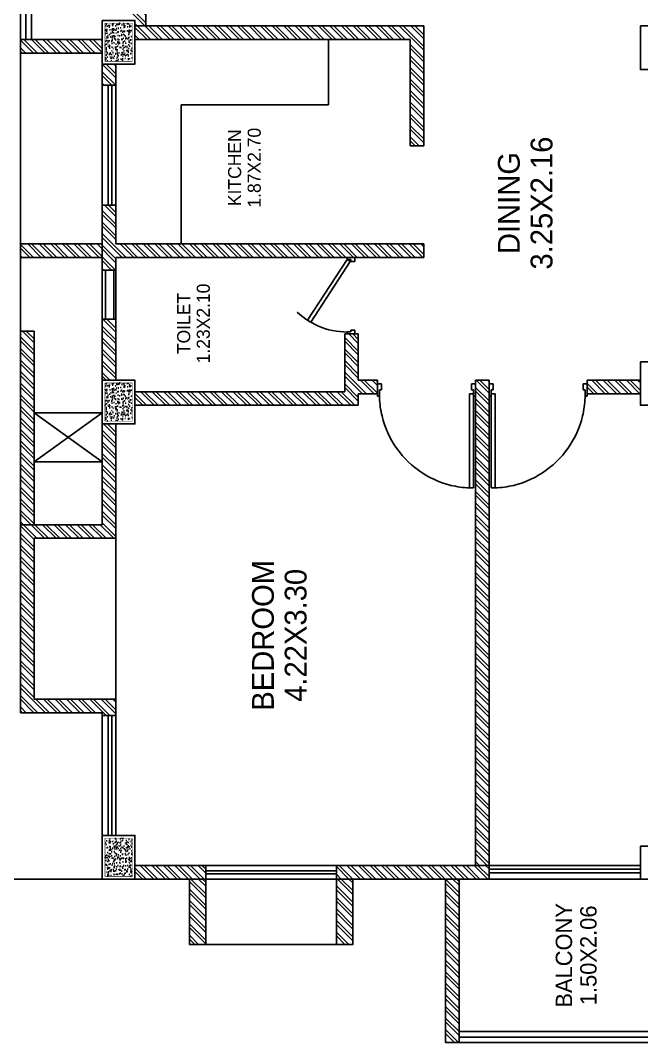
# Model space of a CAD drawing. Header units: inches. Extents: x 182687 to 187672, y -88924 to -84846.
# Drawn here: x 182800.3 to 183023.3, y -86873.1 to -86506.3 of the extents above; entities that cross this region are included whole.
import ezdxf
from ezdxf.enums import TextEntityAlignment as Align

# ---------------------------------------------------------------- set-up
doc = ezdxf.new("R2010")
doc.units = ezdxf.units.IN
doc.header["$MEASUREMENT"] = 0
doc.linetypes.add('PROYECCION', pattern=[19.049999999999997, 12.7, -6.35])
doc.styles.add('HemBha', font='GOTHIC.TTF')
pattern_1 = [(135, (178785.8719899737, -89932.32464965916), (-2.075204683822509, -2.075204683822508), []), (135, (178785.8719899737, -89930.94117987267), (-2.075204683822509, -2.075204683822508), [])]
pattern_2 = [(135, (184076.6587143376, -88524.89099483023), (-2.075204683822509, -2.075204683822508), []), (135, (184076.6587143376, -88523.5075250428), (-2.075204683822509, -2.075204683822508), [])]

# ---------------------------------------------------------------- blocks, each defined once
blk = doc.blocks.new('REVISED COL LAYOUT')
h = blk.add_hatch()
h.set_pattern_fill('AR-CONC', color=5, scale=10, angle=90, style=0)
h.set_pattern_definition([(140, (75218.45170785498, -49165.959568331), (6.275213498259515, 71.72601826007535), [7.5, -82.5]), (85, (75218.45170785498, -49165.959568331), (-75.21921337000119, -13.8751333613), [6, -66]), (190.45144446, (75218.974642255, -49159.98240023101), (-68.94399909686294, 57.8508846727112), [6.374019199999997, -70.11421119999996]), (136.1842, (75198.45170785498, -49165.959568331), (16.55192807930766, 106.7241330671572), [11.24999999999999, -123.75]), (186.63563549, (75199.83103855498, -49157.06589383101), (-97.41186007745505, 93.46619456742283), [9.5610342, -105.171376]), (81.18416398999999, (75198.45170785498, -49165.959568331), (-97.41186002699902, 93.46619450547732), [9, -99.0000001]), (111, (75203.45170785498, -49155.959568331), (40.26188906653389, 59.69070521184616), [7.5, -82.5]), (56.00000000000002, (75203.45170785498, -49155.959568331), (-72.5150045046853, 24.33153319215818), [6, -66]), (161.45144474, (75206.806865255, -49150.985342931), (-32.25311528063538, 84.02223767299711), [6.374019000000001, -70.1142112]), (127.5, (75218.45170785498, -49165.959568331), (-33.28938538313115, 1.215985531729069), [0, -65.19999999999999, 0, -67, 0, -66.25]), (97.5, (75218.45170785498, -49165.959568331), (-39.44117118823603, 26.30695374421486), [0, -38.19999999999999, 0, -63.7, 0, -25.25]), (57.49999999999998, (75218.45170785498, -49188.25956833101), (2.255487173437979, 53.3822436172409), [0, -25, 0, -78, 0, -103.5]), (47.49999999999999, (75218.45170785498, -49198.25956833101), (-10.01049823323177, 58.31861693423862), [0, -32.5, 0, -51.8, 0, -73.5])])
h.paths.add_polyline_path([(79703.94281142886, -42333.90372324396), (79703.94281142886, -42083.90372324396), (80053.94281142886, -42083.90372324396), (80053.94281142886, -42333.90372324396)])
h = blk.add_hatch()
h.set_pattern_fill('AR-CONC', color=5, scale=10, angle=-90.00000000000001, style=0)
h.set_pattern_definition([(320, (88714.43391500274, -35251.84787815688), (-6.275213498259524, -71.72601826007535), [7.5, -82.5]), (265, (88714.43391500274, -35251.84787815688), (75.21921337000119, 13.87513336129999), [6, -66]), (10.45144445999999, (88713.91098060273, -35257.82504625688), (68.94399909686292, -57.85088467271121), [6.374019199999997, -70.11421119999996]), (316.1842, (88734.43391500274, -35251.84787815688), (-16.55192807930768, -106.7241330671572), [11.25, -123.75]), (6.635635489999992, (88733.05458430274, -35260.74155265688), (97.41186007745503, -93.46619456742285), [9.5610342, -105.171376]), (261.1841639899999, (88734.43391500274, -35251.84787815688), (97.41186002699901, -93.46619450547733), [9, -99.0000001]), (291, (88729.43391500274, -35261.84787815688), (-40.2618890665339, -59.69070521184616), [7.5, -82.5]), (236, (88729.43391500274, -35261.84787815688), (72.5150045046853, -24.33153319215819), [5.999999999999999, -65.99999999999999]), (341.4514447399999, (88726.07875760274, -35266.82210355689), (32.25311528063537, -84.02223767299711), [6.374019000000001, -70.1142112]), (307.5, (88714.43391500274, -35251.84787815688), (33.28938538313115, -1.215985531729073), [0, -65.19999999999999, 0, -67, 0, -66.25]), (277.5, (88714.43391500274, -35251.84787815688), (39.44117118823602, -26.30695374421487), [0, -38.19999999999999, 0, -63.7, 0, -25.25]), (237.5, (88714.43391500274, -35229.54787815688), (-2.255487173437985, -53.3822436172409), [0, -25, 0, -78, 0, -103.5]), (227.5, (88714.43391500274, -35219.54787815688), (10.01049823323176, -58.31861693423862), [0, -32.5, 0, -51.8, 0, -73.5])])
h.paths.add_polyline_path([(84228.94281142886, -42083.90372324393), (84228.94281142886, -42333.90372324393), (83878.94281142886, -42333.90372324393), (83878.94281142886, -42083.90372324393)])
h = blk.add_hatch()
h.set_pattern_fill('AR-CONC', color=5, scale=10, angle=-90.00000000000001, style=0)
h.set_pattern_definition([(320, (92014.43391500275, -35251.8478781569), (-6.275213498259524, -71.72601826007535), [7.5, -82.5]), (265, (92014.43391500275, -35251.8478781569), (75.21921337000119, 13.87513336129999), [6, -66]), (10.45144445999999, (92013.91098060274, -35257.8250462569), (68.94399909686292, -57.85088467271121), [6.374019199999997, -70.11421119999996]), (316.1842, (92034.43391500275, -35251.8478781569), (-16.55192807930768, -106.7241330671572), [11.25, -123.75]), (6.635635489999991, (92033.05458430275, -35260.74155265689), (97.41186007745503, -93.46619456742285), [9.5610342, -105.171376]), (261.1841639899999, (92034.43391500275, -35251.8478781569), (97.41186002699901, -93.46619450547733), [9, -99.0000001]), (291, (92029.43391500275, -35261.8478781569), (-40.2618890665339, -59.69070521184616), [7.5, -82.5]), (236, (92029.43391500275, -35261.8478781569), (72.5150045046853, -24.33153319215819), [5.999999999999999, -65.99999999999999]), (341.4514447399999, (92026.07875760275, -35266.8221035569), (32.25311528063537, -84.02223767299711), [6.374019000000001, -70.1142112]), (307.5, (92014.43391500275, -35251.8478781569), (33.28938538313115, -1.215985531729073), [0, -65.19999999999999, 0, -67, 0, -66.25]), (277.5, (92014.43391500275, -35251.8478781569), (39.44117118823602, -26.30695374421487), [0, -38.19999999999999, 0, -63.7, 0, -25.25]), (237.5, (92014.43391500275, -35229.5478781569), (-2.255487173437985, -53.3822436172409), [0, -25, 0, -78, 0, -103.5]), (227.5, (92014.43391500275, -35219.5478781569), (10.01049823323176, -58.31861693423862), [0, -32.5, 0, -51.8, 0, -73.5])])
h.paths.add_polyline_path([(87528.94281142887, -42083.90372324394), (87528.94281142887, -42333.90372324394), (87178.94281142887, -42333.90372324394), (87178.94281142887, -42083.90372324394)])
at = {"color": 5}
for points in [[(79678.94281142886, -42358.90372324396), (79678.94281142886, -42058.90372324396), (80078.94281142886, -42058.90372324396), (80078.94281142886, -42358.90372324396)], [(84253.94281142886, -42058.90372324393), (84253.94281142886, -42358.90372324393), (83853.94281142886, -42358.90372324393), (83853.94281142886, -42058.90372324393)], [(87553.94281142887, -42058.90372324394), (87553.94281142887, -42358.90372324394), (87153.94281142887, -42358.90372324394), (87153.94281142887, -42058.90372324394)], [(79678.94281142886, -46996.40372324394), (79978.94281142886, -46996.40372324394), (79978.94281142886, -47396.40372324394), (79678.94281142886, -47396.40372324394)], [(84423.94281142886, -46996.40372324393), (84423.94281142886, -47296.40372324393), (84023.94281142886, -47296.40372324393), (84023.94281142886, -46996.40372324393)], [(87503.94281142885, -46996.40372324393), (87503.94281142885, -47296.40372324393), (87103.94281142885, -47296.40372324393), (87103.94281142885, -46996.40372324393)]]:
    blk.add_lwpolyline(points, close=True, dxfattribs=at)
at = {"color": 5, "const_width": 5}
for points in [[(79703.94281142886, -42333.90372324396), (79703.94281142886, -42083.90372324396), (80053.94281142886, -42083.90372324396), (80053.94281142886, -42333.90372324396)], [(84228.94281142886, -42083.90372324393), (84228.94281142886, -42333.90372324393), (83878.94281142886, -42333.90372324393), (83878.94281142886, -42083.90372324393)], [(87528.94281142887, -42083.90372324394), (87528.94281142887, -42333.90372324394), (87178.94281142887, -42333.90372324394), (87178.94281142887, -42083.90372324394)]]:
    blk.add_lwpolyline(points, close=True, dxfattribs=at)
blk = doc.blocks.new('PUERTA-M-120')
at = {"color": 6}
for p, q in [((-0.07499999999998863, 0.1249999999997868), (-0.07499999999998863, 1.274999999999785)), ((-0.07499999999998863, 1.274999999999785), (-0.02499999999999147, 1.274999999999785)), ((-0.02499999999999147, 1.274999999999785), (-0.02500000000000568, 0.1249999999997868)), ((-1.200000000000003, 0), (-1.200000000000003, 0.1500000000000057)), ((-1.200000000000003, 0.1500000000000057), (-1.175000000000011, 0.1500000000000057)), ((-1.175000000000011, 0.1500000000000057), (-1.174999999999983, 0.07500000000000284)), ((0, 0.1500000000000057), (-0.02499999999999147, 0.1500000000000057)), ((-0.02499999999999147, 0.1500000000000057), (-0.0250000000000199, 0.07500000000000284)), ((0, 0), (0, 0.1500000000000057)), ((-1.149999999999977, 0), (-1.200000000000003, 0)), ((-1.174999999999983, 0.07500000000000284), (-1.149999999999991, 0.07500000000000284)), ((-1.149999999999991, 0.07500000000000284), (-1.149999999999977, 0)), ((-0.07499999999998863, 0.1249999999997868), (-0.02500000000000568, 0.1249999999997868)), ((-0.0250000000000199, 0.07500000000000284), (-0.05000000000001137, 0.07500000000000284)), ((-0.05000000000001137, 0.07500000000000284), (-0.05000000000002558, 0)), ((-0.05000000000002558, 0), (0, 0))]:
    blk.add_line(p, q, dxfattribs=at)
at = {"color": 6, "linetype": 'PROYECCION'}
blk.add_arc((-0.02370747830221376, 0.12478503323198), 1.151358064443369, 92.55334815279808, 180.6113596924271, dxfattribs=at)
blk = doc.blocks.new('PUERTA-G-100')
at = {"color": 6}
for p, q in [((-0.848373717599074, 0.5765036423437309), (-0.821089344886019, 0.6184030815482728)), ((-0.05228437271299669, 0.05810056079538839), (-0.848373717599074, 0.5765036423437309)), ((-0.821089344886019, 0.6184030815482728), (-0.0250000000000199, 0.09999999999978826)), ((-1, 0), (-1, 0.1000000000000085)), ((-1, 0.1000000000000085), (-0.9750000000000014, 0.1000000000000085)), ((-0.9499999999999815, 0), (-1, 0)), ((-0.9750000000000014, 0.1000000000000085), (-0.9749999999999872, 0.05000000000000426)), ((-0.9749999999999872, 0.05000000000000426), (-0.9499999999999886, 0.05000000000000426)), ((-0.9499999999999886, 0.05000000000000426), (-0.9499999999999815, 0)), ((-0.0250000000000199, 0.09999999999978826), (-0.05228437271299669, 0.05810056079538839)), ((-0.02500000000001279, 0.05000000000000426), (-0.05000000000001137, 0.05000000000000426)), ((-0.05000000000001137, 0.05000000000000426), (-0.05000000000001847, 0)), ((-0.05000000000001847, 0), (0, 0)), ((0, 0.1000000000000085), (-0.02499999999999858, 0.1000000000000085)), ((-0.02500000000036096, 0.1000000000000085), (-0.02500000000001279, 0.05000000000000426)), ((0, 0), (0, 0.1000000000000085))]:
    blk.add_line(p, q, dxfattribs=at)
at = {"color": 6, "linetype": 'PROYECCION'}
blk.add_arc((-0.02500000000000568, 0.09999999999980247), 0.9503288904374118, 136.5074357588229, 183.0159162323283, dxfattribs=at)

msp = doc.modelspace()

# ---------------------------------------------------------------- hatches: boundary and pattern name
h = msp.add_hatch()
h.set_pattern_fill('ANSI32', color=256, scale=7.826086956165232, angle=90)
h.set_pattern_definition(pattern_1)
h.paths.add_polyline_path([(182805.1782272857, -86749.88775718323), (182805.1782272857, -86692.17036588135), (182834.5260533717, -86692.17036588135), (182834.5260533717, -86651.08340936172), (182829.6347490241, -86651.08340936172), (182829.6347490241, -86687.27906153369), (182800.2869229385, -86687.27906153369), (182800.2869229385, -86754.77906153089), (182829.6347490241, -86754.77906153089), (182829.6347490241, -86755.76655190269), (182834.5260533717, -86755.76655190269), (182834.5260533717, -86749.88775718323)])
h.paths.add_polyline_path([(182800.2869229385, -86617.82253979723), (182800.2869229385, -86687.27906153369), (182805.1782272857, -86687.27906153369), (182805.1782272857, -86617.82253979723)])
h.paths.add_polyline_path([(182800.2869229385, -86586.51819197385), (182800.2869229385, -86591.40949632059), (182829.6347490241, -86591.40949632059), (182829.6347490241, -86586.51819197385)])
h.paths.add_polyline_path([(182841.3738794582, -86508.25732241216), (182841.3738794582, -86513.14862675889), (182940.1782272797, -86513.14862675889), (182940.1782272797, -86551.30080067011), (182945.0695316273, -86551.30080067011), (182945.0695316273, -86508.25732241216)])
h.paths.add_polyline_path([(182800.2869229385, -86513.14862675889), (182800.2869229385, -86518.03993110656), (182829.6347490241, -86518.03993110656), (182829.6347490241, -86513.14862675889)])
h.paths.add_polyline_path([(182800.2869229385, -86325.30297459493), (182800.2869229385, -86366.38993111363), (182805.1782272857, -86366.38993111363), (182805.1782272857, -86337.04210502858), (182829.6347490241, -86337.04210502858), (182829.6347490241, -86325.30297459493)])
h.paths.add_polyline_path([(182963.6564881484, -86635.43123544956), (182963.6564881484, -86809.56167022343), (182968.547792496, -86809.56167022343), (182968.547792496, -86635.43123544956)])
h.paths.add_polyline_path([(182841.3738794582, -86809.56167022343), (182841.3738794582, -86814.45297457109), (182866.8282272833, -86814.45297457109), (182866.8282272833, -86809.56167022343)])
h.paths.add_polyline_path([(182829.6347490241, -86347.81220409571), (182834.5260533717, -86347.81220409571), (182834.5260533717, -86337.04210502858), (182829.6347490241, -86337.04210502858)])
h.paths.add_polyline_path([(182845.2869229367, -86487.01190471853), (182840.395618589, -86487.01190471853), (182840.395618589, -86506.30080067198), (182841.3738794582, -86506.30080067198), (182841.3738794582, -86508.25732241216), (182845.2869229367, -86508.25732241216)])
h.paths.add_polyline_path([(182840.395618589, -86420.49939509312), (182845.2869229367, -86420.49939509312), (182845.2869229367, -86395.73775719962), (182873.6564881526, -86395.73775719962), (182873.6564881526, -86390.84645285195), (182829.6347490241, -86390.84645285195), (182829.6347490241, -86402.5855832856), (182800.2869229385, -86402.5855832856), (182800.2869229385, -86407.47688763327), (182840.395618589, -86407.47688763327)])
h.paths.add_polyline_path([(182829.6347490241, -86529.58193176164), (182834.5260533717, -86529.58193176164), (182834.5260533717, -86521.95297458506), (182829.6347490241, -86521.95297458506)])
h.paths.add_polyline_path([(182834.5260533717, -86613.49177418946), (182829.6347490241, -86613.49177418946), (182829.6347490241, -86635.43123544956), (182834.5260533717, -86635.43123544956)])
h.paths.add_polyline_path([(182829.6347490241, -86595.89230803977), (182834.5260533717, -86595.89230803977), (182834.5260533717, -86591.40949632059), (182945.0695316273, -86591.40949632059), (182945.0695316273, -86586.51819197385), (182834.5260533717, -86586.51819197385), (182834.5260533717, -86572.61618051789), (182829.6347490241, -86572.61618051789)])
h = msp.add_hatch()
h.set_pattern_fill('ANSI32', color=256, scale=7.826086956165232, angle=90)
h.set_pattern_definition(pattern_1)
h.paths.add_polyline_path([(183033.6021403194, -86814.45297457109), (183033.6021403194, -86843.80080065707), (183079.0912707517, -86843.80080065707), (183079.0912707517, -86814.45297457109), (183103.9437115885, -86814.45297457109), (183103.9437115885, -86809.56167022343), (183074.199966404, -86809.56167022343), (183074.199966404, -86838.90949630941), (183038.4934446671, -86838.90949630941), (183038.4934446671, -86814.45297457109)])
h.paths.add_polyline_path([(183074.199966404, -86757.7138441393), (183074.199966404, -86762.60514848697), (183150.5043142264, -86762.60514848697), (183150.5043142264, -86805.45297457202), (183155.3956185741, -86805.45297457202), (183155.3956185741, -86757.7138441393), (183155.3956185741, -86749.88775718323), (183150.5043142264, -86749.88775718323), (183150.5043142264, -86757.7138441393)])
h.paths.add_polyline_path([(183074.199966404, -86789.99645283277), (183074.199966404, -86809.56167022343), (183079.0912707517, -86809.56167022343), (183079.0912707517, -86789.99645283277)])
h.paths.add_polyline_path([(183139.743444662, -86814.45297457109), (183139.743444662, -86838.90949630941), (183110.3956185764, -86838.90949630941), (183110.3956185764, -86843.80080065707), (183139.743444662, -86843.80080065707), (183150.5043142264, -86843.80080065707), (183150.5043142264, -86814.45297457109)])
h.paths.add_polyline_path([(183150.5043142264, -86814.45297457109), (183150.5043142264, -86843.80080065707), (183151.4825750891, -86843.80080065707), (183155.3956185741, -86843.80080065707), (183155.3956185741, -86814.45297457109)])
h.paths.add_polyline_path([(183139.743444662, -86640.32253979723), (183139.743444662, -86722.49645283556), (183197.4608359638, -86722.49645283556), (183197.4608359638, -86717.6051484879), (183144.6347490096, -86717.6051484879), (183144.6347490096, -86640.32253979723)])
h.paths.add_polyline_path([(183197.4608359638, -86711.68960027228), (183197.4608359638, -86762.60514848697), (183231.6999663975, -86762.60514848697), (183231.6999663975, -86757.7138441393), (183202.3521403115, -86757.7138441393), (183202.3521403115, -86711.68960027228)])
h.paths.add_polyline_path([(183197.4608359638, -86616.53933335113), (183197.4608359638, -86694.09013412351), (183202.3521403115, -86694.09013412351), (183202.3521403115, -86616.53933335113)])
h.paths.add_polyline_path([(183182.7869229213, -86635.43123544956), (183182.7869229213, -86640.32253979723), (183197.4608359638, -86640.32253979723), (183197.4608359638, -86635.43123544956)])
h.paths.add_polyline_path([(183197.4608359638, -86564.21384414769), (183197.4608359638, -86569.59204111638), (183202.3521403115, -86569.59204111638), (183202.3521403115, -86569.10514849535), (183231.6999663975, -86569.10514849535), (183231.6999663975, -86460.51819197944), (183202.3521403115, -86460.51819197944), (183202.3521403115, -86448.20020292437), (183197.4608359638, -86448.20020292437), (183197.4608359638, -86465.4094963271), (183226.8086620498, -86465.4094963271), (183226.8086620498, -86512.36601806263), (183155.3956185741, -86512.36601806263), (183155.3956185741, -86517.2573224103), (183197.4608359638, -86517.2573224103), (183226.8086620498, -86517.2573224103), (183226.8086620498, -86564.21384414769)])
h.paths.add_polyline_path([(183226.8086620498, -86613.00949632021), (183226.8086620498, -86663.80080066453), (183231.6999663975, -86663.80080066453), (183231.6999663975, -86613.00949632021)])
h.paths.add_polyline_path([(183034.5804011886, -86512.36601806263), (183034.5804011886, -86517.2573224103), (183126.0477924886, -86517.2573224103), (183126.0477924886, -86512.36601806263)])
h.paths.add_polyline_path([(183029.6890968409, -86559.12688762619), (183029.6890968409, -86628.77906153648), (183034.5804011886, -86628.77906153648), (183034.5804011886, -86559.12688762619)])
h.paths.add_polyline_path([(183034.5804011886, -86635.43123544956), (183034.5804011886, -86640.32253979723), (183126.0477924886, -86640.32253979723), (183126.0477924886, -86635.43123544956)])
h.paths.add_polyline_path([(183003.7651837984, -86635.43123544956), (183003.7651837984, -86640.32253979723), (183022.8412707545, -86640.32253979723), (183022.8412707545, -86635.43123544956)])
h = msp.add_hatch()
h.set_pattern_fill('ANSI32', color=256, scale=7.826086956165232, angle=90)
h.set_pattern_definition(pattern_1)
h.paths.add_polyline_path([(182841.3738794582, -86639.53993110097), (182841.3738794582, -86644.43123544863), (182921.5912707591, -86644.43123544863), (182921.5912707591, -86640.32253979723), (182928.439096846, -86640.32253979723), (182928.439096846, -86636.69095415733), (182928.439096846, -86635.43123544956), (182921.5912707591, -86635.43123544956), (182921.5912707591, -86618.80080066732), (182916.6999664115, -86618.80080066732), (182916.6999664115, -86639.54154966975), (182904.9608358777, -86639.5394067766), (182875.3396225962, -86639.53965102712), (182875.3396052577, -86639.53993110097), (182888.5903849493, -86639.53993110097), (182888.5903096384, -86639.5387217069), (182875.3395303901, -86639.54114049411)])
h = msp.add_hatch()
h.set_pattern_fill('ANSI32', color=256, scale=7.826086956165232, angle=90)
h.set_pattern_definition(pattern_2)
h.paths.add_polyline_path([(182913.765183803, -86809.56167022343), (182913.765183803, -86814.45297457109), (182968.547792496, -86814.45297457109), (182968.547792496, -86809.56167022343)])
h = msp.add_hatch()
h.set_pattern_fill('ANSI32', color=256, scale=7.826086956165232, angle=90)
h.set_pattern_definition(pattern_2)
h.paths.add_polyline_path([(182860.9586620665, -86814.45297457109), (182860.9586620665, -86837.93123543932), (182866.8282272833, -86837.93123543932), (182866.8282272833, -86814.45297457109)])
h.paths.add_polyline_path([(182913.765183803, -86814.45297457109), (182913.765183803, -86837.93123543932), (182919.6347490199, -86837.93123543932), (182919.6347490199, -86814.45297457109)])
h = msp.add_hatch()
h.set_pattern_fill('ANSI32', color=256, scale=7.826086956165232, angle=90)
h.set_pattern_definition(pattern_2)
h.paths.add_polyline_path([(182952.8956185839, -86814.45297457109), (182952.8956185839, -86873.14862674213), (182957.7869229316, -86873.14862674213), (182957.7869229316, -86814.45297457109)])

# ---------------------------------------------------------------- linework, layer by layer
for p, q in [((182845.2869229367, -86508.25732241216), (182845.2869229367, -86395.73775719962)), ((182800.2869229385, -86513.14862675889), (182800.2869229385, -86407.47688763327)), ((182802.2434446773, -86513.14862675889), (182802.2434446773, -86407.47688763327)), ((182804.1999664166, -86513.14862675889), (182804.1999664166, -86407.47688763327)), ((182945.0695316273, -86508.25732241216), (182841.3738794582, -86508.25732241216)), ((182945.0695316273, -86551.30080067011), (182945.0695316273, -86508.25732241216)), ((182800.2869229385, -86513.14862675889), (182829.6347490241, -86513.14862675889)), ((182800.2869229385, -86513.14862675889), (182800.2869229385, -86518.03993110656)), ((182940.1782272797, -86513.14862675889), (182841.3738794582, -86513.14862675889)), ((182910.8304011942, -86536.62688762712), (182910.8304011942, -86513.14862675889)), ((182940.1782272797, -86551.30080067011), (182940.1782272797, -86513.14862675889)), ((182800.2869229385, -86518.03993110656), (182829.6347490241, -86518.03993110656)), ((182800.2869229385, -86586.51819197385), (182800.2869229385, -86518.03993110656)), ((182829.6347490241, -86635.43123544956), (182829.6347490241, -86518.03993110656)), ((182834.5260533717, -86586.51819197385), (182834.5260533717, -86521.95297458506)), ((182858.0043142404, -86586.51819197385), (182858.0043142404, -86536.62688762712)), ((182910.8304011942, -86536.62688762712), (182858.0043142404, -86536.62688762712)), ((182940.1782272797, -86551.30080067011), (182945.0695316273, -86551.30080067011)), ((182800.2869229385, -86591.40949632059), (182800.2869229385, -86586.51819197385)), ((182800.2869229385, -86586.51819197385), (182829.6347490241, -86586.51819197385)), ((182834.5260533717, -86586.51819197385), (182945.0695316273, -86586.51819197385)), ((182945.0695316273, -86591.40949632059), (182945.0695316273, -86586.51819197385)), ((182829.6347490241, -86591.40949632059), (182800.2869229385, -86591.40949632059)), ((182800.2869229385, -86591.40949632059), (182800.2869229385, -86617.82253979723)), ((182834.5260533717, -86635.43123544956), (182834.5260533717, -86591.40949632059)), ((182834.5260533717, -86591.40949632059), (182945.0695316273, -86591.40949632059)), ((182800.2869229385, -86687.27906153369), (182800.2869229385, -86617.82253979723)), ((182800.2869229385, -86617.82253979723), (182805.1782272857, -86617.82253979723)), ((182805.1782272857, -86687.27906153369), (182805.1782272857, -86617.82253979723)), ((182916.6999664115, -86639.53993110097), (182916.6999664115, -86618.80080066732)), ((182916.6999664115, -86618.80080066732), (182921.5912707591, -86618.80080066732)), ((182921.5912707591, -86635.43123544956), (182921.5912707591, -86618.80080066732)), ((182928.439096846, -86635.43123544956), (182921.5912707591, -86635.43123544956)), ((182928.439096846, -86640.32253979723), (182928.439096846, -86635.43123544956)), ((182963.6564881484, -86635.43123544956), (182963.6564881484, -86809.56167022343)), ((182968.547792496, -86635.43123544956), (182963.6564881484, -86635.43123544956)), ((182968.547792496, -86635.43123544956), (182968.547792496, -86809.56167022343)), ((183022.8412707545, -86635.43123544956), (183003.7651837984, -86635.43123544956)), ((183003.7651837984, -86640.32253979723), (183003.7651837984, -86635.43123544956)), ((182841.3738794582, -86639.53993110097), (182916.6999664115, -86639.53993110097)), ((182921.5912707591, -86644.43123544863), (182921.5912707591, -86640.32253979723)), ((182928.439096846, -86640.32253979723), (182921.5912707591, -86640.32253979723)), ((183022.8412707545, -86640.32253979723), (183003.7651837984, -86640.32253979723)), ((182841.3738794582, -86644.43123544863), (182921.5912707591, -86644.43123544863)), ((182805.1782272857, -86647.17036588321), (182829.6347490241, -86664.77906153462)), ((182805.1782272857, -86664.77906153462), (182829.6347490241, -86647.17036588321)), ((182805.1782272857, -86647.17036588321), (182829.6347490241, -86647.17036588321)), ((182829.6347490241, -86647.17036588321), (182829.6347490241, -86687.27906153369)), ((182834.5260533717, -86651.08340936172), (182834.5260533717, -86692.17036588135)), ((182805.1782272857, -86664.77906153462), (182829.6347490241, -86664.77906153462)), ((182829.6347490241, -86687.27906153369), (182800.2869229385, -86687.27906153369)), ((182800.2869229385, -86687.27906153369), (182800.2869229385, -86754.77906153089)), ((182834.5260533717, -86692.17036588135), (182805.1782272857, -86692.17036588135)), ((182805.1782272857, -86692.17036588135), (182805.1782272857, -86749.88775718323)), ((182834.5260533717, -86692.17036588135), (182834.5260533717, -86749.88775718323)), ((182805.1782272857, -86749.88775718323), (182834.5260533717, -86749.88775718323)), ((182834.5260533717, -86749.88775718323), (182834.5260533717, -86798.80080065894)), ((182800.2869229385, -86754.77906153089), (182829.6347490241, -86754.77906153089)), ((182829.6347490241, -86754.77906153089), (182829.6347490241, -86798.80080065894)), ((182841.3738794582, -86809.56167022343), (183022.8412707545, -86809.56167022343)), ((182841.3738794582, -86814.45297457109), (183022.8412707545, -86814.45297457109)), ((182866.8282272833, -86814.45297457109), (182913.765183803, -86814.45297457109)), ((182952.8956185839, -86873.1486267412), (182952.8956185839, -86814.45297457016)), ((182957.7869229316, -86814.45297457016), (182957.7869229316, -86873.1486267412)), ((182866.8282272833, -86837.93123543932), (182913.765183803, -86837.93123543932)), ((183034.5804011886, -86869.23558326362), (182957.7895809844, -86869.23558326362)), ((183038.4934446671, -86873.14862674213), (182952.8956185839, -86873.14862674213)), ((183036.5369229278, -86871.1921050038), (182957.786922932, -86871.1921050038))]:
    msp.add_line(p, q)
at = {"color": 251}
msp.add_xline((182919.6347490199, -86814.45297457109), (1, 0), dxfattribs=at)
for points in [[(182829.6347490241, -86572.61618051789), (182829.6347490241, -86529.58193176164), (182834.5260533717, -86529.58193176164), (182834.5260533717, -86572.61618051789)], [(182831.8055402291, -86572.61618051789), (182831.8055402291, -86529.58193176164), (182833.156488154, -86529.58193176164), (182833.156488154, -86572.61618051789)], [(182829.6347490241, -86613.49177418946), (182829.6347490241, -86595.89230803977), (182834.5260533717, -86595.89230803977), (182834.5260533717, -86613.49177418946)], [(182830.7881489241, -86613.49177418946), (182830.7881489241, -86595.89230803977), (182833.779101733, -86595.89230803977), (182833.779101733, -86613.49177418946)], [(182829.6347490241, -86798.80080065894), (182829.6347490241, -86755.76655190269), (182834.5260533717, -86755.76655190269), (182834.5260533717, -86798.80080065894)], [(182831.8055402291, -86798.80080065894), (182831.8055402291, -86755.76655190269), (182833.156488154, -86755.76655190269), (182833.156488154, -86798.80080065894)], [(182866.8282272833, -86814.45297457109), (182866.8282272833, -86809.56167022343), (182913.765183803, -86809.56167022343), (182913.765183803, -86814.45297457109)], [(183022.8412707545, -86814.45297457109), (182968.547792496, -86814.45297457109), (182968.547792496, -86809.56167022343), (183022.8412707545, -86809.56167022343)], [(182866.8282272833, -86812.54689614958), (182866.8282272833, -86811.51819196361), (182913.765183803, -86811.51819196361), (182913.765183803, -86812.54689614958)], [(183022.8412707545, -86812.28218336607), (182968.547792496, -86812.28218336607), (182968.547792496, -86810.93123544118), (183022.8412707545, -86810.93123544118)]]:
    msp.add_lwpolyline(points, close=True)
for points in [[(182866.8282272833, -86814.45297457109), (182866.8282272833, -86837.93123543932), (182860.9586620665, -86837.93123543932), (182860.9586620665, -86814.45297457109)], [(182919.6347490199, -86814.45297457109), (182919.6347490199, -86837.93123543932), (182913.765183803, -86837.93123543932), (182913.765183803, -86814.45297457109)]]:
    msp.add_lwpolyline(points)

# ---------------------------------------------------------------- block references
for name, p, xscale, yscale, zscale, rotation in [('REVISED COL LAYOUT', (181183.8515599285, -89932.32464965916), 0.03913043478082616, 0.03913043478082616, 0.03913043478082616, 90), ('PUERTA-G-100', (182920.295902829, -86591.40949632059), 27.3913043465782, 27.3913043465782, 27.3913043465782, 90), ('PUERTA-M-120', (182963.6564881484, -86636.69095415733), -29.34782608561956, 29.34782608561956, 29.34782608561956, 180), ('PUERTA-M-120', (182968.547792496, -86636.69095415733), 29.34782608561956, 29.34782608561956, 29.34782608561956, 180)]:
    msp.add_blockref(name, p, dxfattribs=dict(xscale=xscale, yscale=yscale, zscale=zscale, rotation=rotation))

# ---------------------------------------------------------------- texts
at = {"style": 'HemBha'}
for s, height, p in [('KITCHEN', 4.695652173699139, (182879.5260533699, -86559.16036522872)), ('1.87X2.70', 4.695652173699139, (182886.5695316301, -86559.16036522872)), ('3.25X2.16', 7.826086956165232, (182991.2923577124, -86571.84427893086)), ('DINING', 7.826086956165232, (182979.5532272783, -86571.84427893086)), ('1.23X2.10', 4.695652173699139, (182868.283954176, -86615.06975387334)), ('TOILET', 4.695652173699139, (182861.2404759157, -86615.06975387334)), ('BEDROOM', 7.826086956165232, (182891.2651838035, -86726.9964528365)), ('4.22X3.30', 7.826086956165232, (182903.0043142381, -86726.9964528365)), ('BALCONY', 5.869565217123923, (182998.3325530769, -86841.84427891782)), ('1.50X2.06', 5.869565217123923, (183007.1369009026, -86841.84427891782))]:
    msp.add_text(s, height=height, rotation=90, dxfattribs=at).set_placement(p, align=Align.CENTER)

doc.saveas('drawing.dxf')
